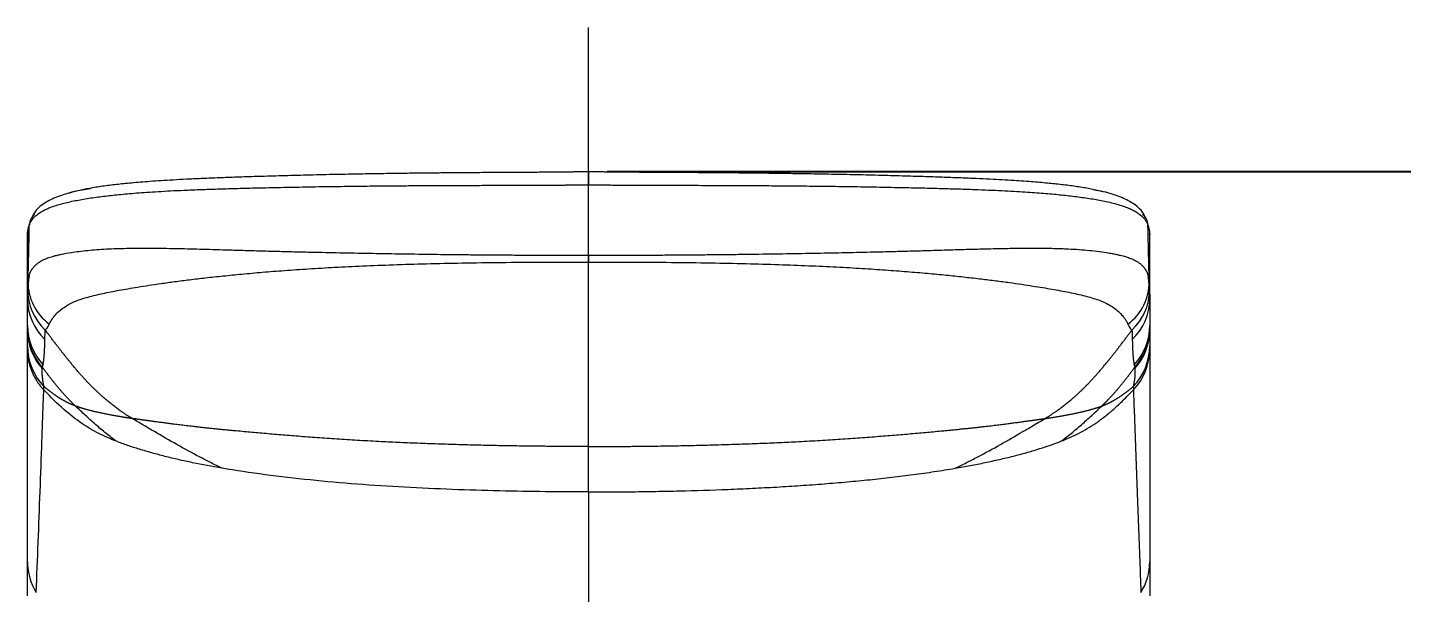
# Model space of a CAD drawing. Header units: millimetres. Extents: x 12315 to 13156, y -3112 to -2518.
# Drawn here: x 12602.3 to 12648.83, y -2741.6 to -2722.47 of the extents above; entities that cross this region are included whole.
import ezdxf

# ---------------------------------------------------------------- set-up
doc = ezdxf.new("R2010")
doc.units = ezdxf.units.MM
doc.linetypes.add('CENTERX2', pattern=[101.6, 63.5, -12.7, 12.7, -12.7])
doc.layers.add('CENTER', color=1, linetype='CENTERX2', lineweight=15)
doc.layers.add('DIM_', color=5, linetype='Continuous', lineweight=9)
doc.styles.get("Standard").update_dxf_attribs({"font": 'arial.ttf'})
doc.dimstyles.new('사본(2) STANDARD', dxfattribs={"dimscale": 0, "dimtxt": 4, "dimasz": 4, "dimexe": 1.25, "dimexo": 0.625, "dimgap": 1.5, "dimtad": 3, "dimtih": 1, "dimtoh": 1, "dimdec": 1, "dimzin": 9, "dimdsep": 46, "dimtxsty": 'Standard', "dimcen": 2.5, "dimclrd": 5, "dimclre": 5, "dimclrt": 5, "dimadec": 0, "dimazin": 0, "dimtfac": 1, "dimtdec": 1, "dimtmove": 0, "dimatfit": 3, "dimfxl": 1.25, "dimtfill": 1, "dimtolj": 1, "dimtzin": 0, "dimarcsym": 0})

# ---------------------------------------------------------------- blocks, each defined once
blk = doc.blocks.new('*D4')
at = {"layer": 'Defpoints', "color": 0, "transparency": 16777216}
for p in [(12621.302, -2727.35), (12687.963, -2727.35), (12642.552, -2897.735)]:
    blk.add_point(p, dxfattribs=at)
at = {"layer": 'DIM_', "color": 5, "lineweight": -2, "transparency": 16777216}
for p, q in [((12621.927, -2727.35), (12689.213, -2727.35)), ((12687.963, -2731.35), (12687.963, -2809)), ((12687.963, -2893.735), (12687.963, -2816.085)), ((12643.177, -2897.735), (12689.213, -2897.735))]:
    blk.add_line(p, q, dxfattribs=at)
at = {"layer": 'DIM_', "color": 5, "transparency": 16777216}
for points in [[(12687.296, -2731.35), (12688.63, -2731.35), (12687.963, -2727.35)], [(12687.296, -2893.735), (12688.63, -2893.735), (12687.963, -2897.735)]]:
    blk.add_solid(points, dxfattribs=at)
at = {"layer": 'DIM_', "color": 5, "transparency": 16777216, "insert": (12687.963, -2812.542), "char_height": 4, "attachment_point": 5, "bg_fill": 3, "box_fill_scale": 1.1, "bg_fill_color": 256, "bg_fill_true_color": 13158600, "bg_fill_transparency": 0}
blk.add_mtext('\\A1;170.4', dxfattribs=at)

msp = doc.modelspace()

# ---------------------------------------------------------------- linework, layer by layer
at = {"linetype": 'Continuous', "lineweight": 18}
for p, q in [((12621.302, -2727.35), (12621.302, -2727.798)), ((12621.302, -2730.182), (12621.302, -2730.411))]:
    msp.add_line(p, q, dxfattribs=at)
at = {"linetype": 'Continuous', "lineweight": 13}
for p, q in [((12621.302, -2730.182), (12621.302, -2727.798)), ((12621.302, -2738.194), (12621.302, -2736.656)), ((12621.302, -2738.194), (12621.302, -2744.617))]:
    msp.add_line(p, q, dxfattribs=at)
at = {"linetype": 'Continuous', "lineweight": 18}
for centre, major_axis, ratio, start_param, end_param in [((12602.863, -2729.182), (-0.467, 0.178), 0.968586, 5.757488, 6.610476), ((12639.742, -2729.182), (0.467, 0.178), 0.968586, 5.955894, 6.802933), ((12602.802, -2729.524), (-0.5, 0), 0.976198, 6.00189, 6.283185), ((12639.802, -2729.524), (0.5, 0), 0.976198, 0, 0.141401), ((12604.302, -2732.558), (-2, 0), 0.983653, 6.28318, 7.026192), ((12604.302, -2732.711), (-2, 0), 0.987647, 0, 0.724537), ((12638.302, -2732.558), (2, 0), 0.983654, 5.540178, 6.28319), ((12638.302, -2732.711), (2, 0), 0.987647, 5.558648, 6.283185), ((12638.302, -2733.375), (2, 0), 0.987472, 5.521975, 6.283185), ((12604.302, -2740.562), (-2, 0), 0.987287, 0, 0.551875), ((12638.302, -2740.562), (2, 0), 0.987281, 5.731314, 6.283185)]:
    msp.add_ellipse(centre, major_axis=major_axis, ratio=ratio, start_param=start_param, end_param=end_param, dxfattribs=at)
at = {"linetype": 'Continuous', "lineweight": 13}
for centre, major_axis, ratio, start_param, end_param in [((12639.802, -2729.548), (0.5, 0), 0.976373, 0, 0.094273), ((12604.308, -2731.364), (-1.998, 0.081), 0.952106, 0.031717, 0.831087), ((12604.32, -2731.134), (-1.996, 0.128), 0.907133, 0.039746, 0.934186), ((12638.284, -2731.134), (1.996, 0.128), 0.907133, 5.348998, 6.243439), ((12638.296, -2731.364), (1.998, 0.081), 0.952106, 5.452098, 6.251468), ((12604.302, -2731.675), (-2, 0), 0.954104, 0, 0.788531), ((12638.302, -2731.675), (2, 0), 0.954104, 5.494654, 6.283185), ((12604.302, -2732.66), (-2, 0), 0.987558, 0, 0.725893), ((12638.302, -2732.66), (2, 0), 0.987558, 5.557293, 6.283185), ((12604.302, -2733.255), (-2, 0), 0.990642, 0, 0.764877), ((12638.302, -2733.255), (2, 0), 0.990642, 5.518308, 6.283185)]:
    msp.add_ellipse(centre, major_axis=major_axis, ratio=ratio, start_param=start_param, end_param=end_param, dxfattribs=at)
for points, degree, knots in [([(12602.365, -2729.158), (12602.376, -2729.126), (12602.405, -2729.062), (12602.466, -2728.967), (12602.546, -2728.876), (12602.646, -2728.791), (12602.763, -2728.713), (12602.902, -2728.637), (12603.069, -2728.564), (12603.263, -2728.495), (12603.475, -2728.434), (12603.693, -2728.381), (12603.913, -2728.334), (12604.142, -2728.292), (12604.381, -2728.253), (12604.628, -2728.217), (12604.879, -2728.184), (12605.136, -2728.155), (12605.403, -2728.127), (12605.69, -2728.1), (12606.005, -2728.074), (12606.354, -2728.048), (12606.739, -2728.024), (12607.161, -2728.001), (12607.621, -2727.979), (12608.124, -2727.959), (12608.674, -2727.94), (12609.278, -2727.922), (12609.948, -2727.905), (12610.695, -2727.888), (12611.517, -2727.872), (12612.374, -2727.857), (12613.206, -2727.846), (12613.97, -2727.837), (12614.653, -2727.831), (12615.267, -2727.826), (12615.823, -2727.823), (12616.329, -2727.82), (12616.789, -2727.818), (12617.21, -2727.817), (12617.595, -2727.816), (12617.947, -2727.815), (12618.267, -2727.814), (12618.562, -2727.813), (12618.84, -2727.813), (12619.108, -2727.812), (12619.37, -2727.811), (12619.623, -2727.811), (12619.861, -2727.81), (12620.077, -2727.808), (12620.27, -2727.807), (12620.441, -2727.805), (12620.594, -2727.804), (12620.733, -2727.802), (12620.859, -2727.801), (12620.972, -2727.8), (12621.079, -2727.799), (12621.188, -2727.799), (12621.263, -2727.798), (12621.302, -2727.798)], 3, [0, 0, 0, 0, 0.017484, 0.034968, 0.052323, 0.068413, 0.083343, 0.098262, 0.113673, 0.129022, 0.143468, 0.156654, 0.169089, 0.181519, 0.194206, 0.206939, 0.219581, 0.232212, 0.245162, 0.258943, 0.27406, 0.290801, 0.309199, 0.329242, 0.351045, 0.374839, 0.400897, 0.429523, 0.461089, 0.496392, 0.536033, 0.577979, 0.618198, 0.654311, 0.686356, 0.715214, 0.741449, 0.765283, 0.786947, 0.806755, 0.824953, 0.841598, 0.856693, 0.87049, 0.883473, 0.896114, 0.908574, 0.920672, 0.932046, 0.942302, 0.95134, 0.959357, 0.966584, 0.97314, 0.979092, 0.984438, 0.989349, 0.994353, 1, 1, 1, 1]), ([(12621.302, -2727.798), (12621.333, -2727.798), (12621.395, -2727.798), (12621.494, -2727.799), (12621.603, -2727.8), (12621.726, -2727.801), (12621.863, -2727.802), (12622.017, -2727.804), (12622.191, -2727.806), (12622.388, -2727.807), (12622.608, -2727.809), (12622.846, -2727.81), (12623.096, -2727.811), (12623.355, -2727.812), (12623.623, -2727.812), (12623.908, -2727.813), (12624.218, -2727.814), (12624.559, -2727.815), (12624.936, -2727.815), (12625.349, -2727.817), (12625.802, -2727.818), (12626.298, -2727.82), (12626.842, -2727.823), (12627.437, -2727.827), (12628.086, -2727.832), (12628.798, -2727.839), (12629.577, -2727.848), (12630.407, -2727.86), (12631.243, -2727.875), (12632.032, -2727.891), (12632.747, -2727.907), (12633.385, -2727.924), (12633.957, -2727.941), (12634.477, -2727.959), (12634.953, -2727.978), (12635.389, -2727.998), (12635.787, -2728.019), (12636.149, -2728.042), (12636.477, -2728.065), (12636.776, -2728.088), (12637.053, -2728.112), (12637.316, -2728.138), (12637.572, -2728.166), (12637.825, -2728.197), (12638.074, -2728.231), (12638.316, -2728.267), (12638.549, -2728.307), (12638.78, -2728.352), (12639.013, -2728.404), (12639.242, -2728.465), (12639.452, -2728.533), (12639.63, -2728.603), (12639.781, -2728.677), (12639.912, -2728.757), (12640.025, -2728.844), (12640.118, -2728.939), (12640.191, -2729.044), (12640.226, -2729.119), (12640.24, -2729.158)], 3, [0, 0, 0, 0, 0.004361, 0.008928, 0.014106, 0.019907, 0.026401, 0.033662, 0.041829, 0.051125, 0.061624, 0.073012, 0.084903, 0.097112, 0.109701, 0.12301, 0.137546, 0.153685, 0.171496, 0.190993, 0.212337, 0.235756, 0.261435, 0.289517, 0.320162, 0.353591, 0.390498, 0.430813, 0.471467, 0.509316, 0.543214, 0.573288, 0.600297, 0.624909, 0.647464, 0.668139, 0.687054, 0.704294, 0.719953, 0.734236, 0.747505, 0.760211, 0.772769, 0.7854, 0.79809, 0.810638, 0.822953, 0.835534, 0.849231, 0.864207, 0.879638, 0.894743, 0.909484, 0.9249, 0.941793, 0.959576, 0.97853, 1, 1, 1, 1]), ([(12602.358, -2730.866), (12602.359, -2730.864), (12602.361, -2730.857), (12602.364, -2730.846), (12602.369, -2730.833), (12602.374, -2730.82), (12602.379, -2730.807), (12602.384, -2730.794), (12602.389, -2730.781), (12602.394, -2730.768), (12602.4, -2730.756), (12602.406, -2730.743), (12602.412, -2730.731), (12602.418, -2730.719), (12602.425, -2730.707), (12602.432, -2730.695), (12602.438, -2730.684), (12602.445, -2730.672), (12602.453, -2730.661), (12602.46, -2730.649), (12602.468, -2730.638), (12602.476, -2730.627), (12602.504, -2730.589), (12602.558, -2730.527), (12602.651, -2730.447), (12602.762, -2730.374), (12602.888, -2730.312), (12603.034, -2730.256), (12603.175, -2730.214), (12603.319, -2730.178), (12603.506, -2730.136), (12603.753, -2730.091), (12604.054, -2730.048), (12604.343, -2730.015), (12604.653, -2729.989), (12604.976, -2729.969), (12605.286, -2729.956), (12605.598, -2729.948), (12605.935, -2729.942), (12606.348, -2729.941), (12606.781, -2729.944), (12607.212, -2729.95), (12607.618, -2729.958), (12608.038, -2729.968), (12608.474, -2729.98), (12608.851, -2729.992), (12609.167, -2730.002), (12609.417, -2730.009), (12609.671, -2730.017), (12609.928, -2730.025), (12610.188, -2730.032), (12610.451, -2730.039), (12610.717, -2730.046), (12610.986, -2730.053), (12611.258, -2730.06), (12611.533, -2730.067), (12612.034, -2730.078), (12612.769, -2730.094), (12613.749, -2730.113), (12614.764, -2730.131), (12615.615, -2730.143), (12616.295, -2730.152), (12616.794, -2730.158), (12617.306, -2730.163), (12617.831, -2730.168), (12618.371, -2730.172), (12618.925, -2730.175), (12619.495, -2730.178), (12620.081, -2730.18), (12620.686, -2730.182), (12621.095, -2730.182), (12621.302, -2730.182)], 3, [0, 0, 0, 0, 0.000739, 0.002359, 0.003973, 0.005581, 0.007183, 0.008779, 0.010369, 0.011954, 0.013534, 0.015108, 0.016676, 0.01824, 0.019799, 0.021353, 0.022902, 0.024447, 0.025988, 0.027524, 0.029057, 0.030586, 0.032111, 0.044998, 0.057887, 0.070885, 0.084088, 0.09605, 0.110516, 0.11799, 0.128222, 0.150018, 0.165567, 0.18236, 0.199288, 0.216398, 0.233713, 0.247276, 0.264071, 0.284409, 0.30867, 0.327663, 0.347297, 0.367578, 0.388507, 0.410083, 0.421898, 0.433871, 0.446, 0.45828, 0.470711, 0.483287, 0.496004, 0.508857, 0.521841, 0.534953, 0.54819, 0.593422, 0.640049, 0.688296, 0.738394, 0.761539, 0.78528, 0.809634, 0.834624, 0.860281, 0.886639, 0.913741, 0.941634, 0.970368, 1, 1, 1, 1]), ([(12621.302, -2730.182), (12621.413, -2730.182), (12621.632, -2730.182), (12621.959, -2730.182), (12622.28, -2730.181), (12622.596, -2730.18), (12622.907, -2730.179), (12623.213, -2730.178), (12623.515, -2730.176), (12623.812, -2730.174), (12624.105, -2730.173), (12624.393, -2730.171), (12624.678, -2730.168), (12624.958, -2730.166), (12625.234, -2730.163), (12625.507, -2730.161), (12625.776, -2730.158), (12626.041, -2730.155), (12626.303, -2730.152), (12626.561, -2730.149), (12626.816, -2730.145), (12627.34, -2730.138), (12628.12, -2730.126), (12629.142, -2730.108), (12630.122, -2730.088), (12630.945, -2730.07), (12631.628, -2730.053), (12632.188, -2730.038), (12632.76, -2730.022), (12633.341, -2730.004), (12633.836, -2729.989), (12634.24, -2729.977), (12634.55, -2729.969), (12634.851, -2729.962), (12635.145, -2729.955), (12635.432, -2729.95), (12635.71, -2729.945), (12635.993, -2729.942), (12636.275, -2729.941), (12636.552, -2729.942), (12636.808, -2729.944), (12637.045, -2729.948), (12637.262, -2729.954), (12637.521, -2729.964), (12637.825, -2729.98), (12638.176, -2730.007), (12638.519, -2730.043), (12638.802, -2730.083), (12639.019, -2730.121), (12639.171, -2730.152), (12639.295, -2730.18), (12639.394, -2730.205), (12639.472, -2730.227), (12639.576, -2730.259), (12639.701, -2730.305), (12639.838, -2730.372), (12639.95, -2730.444), (12640.02, -2730.503), (12640.061, -2730.545), (12640.08, -2730.566), (12640.099, -2730.588), (12640.117, -2730.61), (12640.134, -2730.633), (12640.15, -2730.657), (12640.165, -2730.681), (12640.179, -2730.706), (12640.193, -2730.731), (12640.205, -2730.757), (12640.217, -2730.783), (12640.227, -2730.81), (12640.237, -2730.838), (12640.246, -2730.866), (12640.254, -2730.894), (12640.262, -2730.924), (12640.268, -2730.954), (12640.273, -2730.984), (12640.278, -2731.015), (12640.281, -2731.047), (12640.283, -2731.068), (12640.283, -2731.079)], 3, [0, 0, 0, 0, 0.015416, 0.030577, 0.04549, 0.060164, 0.074608, 0.088828, 0.102833, 0.116628, 0.130221, 0.143617, 0.156822, 0.169842, 0.182681, 0.195343, 0.207833, 0.220153, 0.232306, 0.244295, 0.256122, 0.26779, 0.317383, 0.364791, 0.410306, 0.454169, 0.479605, 0.505764, 0.532506, 0.559679, 0.587135, 0.601977, 0.616493, 0.63068, 0.644539, 0.658073, 0.671285, 0.684178, 0.69851, 0.711876, 0.724332, 0.73593, 0.746718, 0.756741, 0.774848, 0.793338, 0.812199, 0.831434, 0.842803, 0.852707, 0.861222, 0.86842, 0.874354, 0.879064, 0.893209, 0.90662, 0.919412, 0.93167, 0.934759, 0.937855, 0.940959, 0.944075, 0.947202, 0.950344, 0.953501, 0.956675, 0.959867, 0.96308, 0.966313, 0.969568, 0.972845, 0.976147, 0.979474, 0.982826, 0.986204, 0.98961, 0.993044, 0.996507, 1, 1, 1, 1]), ([(12603.041, -2732.514), (12603.066, -2732.459), (12603.127, -2732.35), (12603.253, -2732.188), (12603.406, -2732.043), (12603.575, -2731.918), (12603.75, -2731.817), (12603.933, -2731.734), (12604.135, -2731.661), (12604.355, -2731.595), (12604.597, -2731.533), (12604.854, -2731.475), (12605.124, -2731.419), (12605.407, -2731.366), (12605.711, -2731.312), (12606.047, -2731.257), (12606.422, -2731.198), (12606.839, -2731.136), (12607.298, -2731.072), (12607.799, -2731.007), (12608.345, -2730.943), (12608.939, -2730.879), (12609.581, -2730.816), (12610.273, -2730.754), (12611.023, -2730.695), (12611.838, -2730.639), (12612.721, -2730.587), (12613.677, -2730.541), (12614.713, -2730.501), (12615.836, -2730.467), (12617.05, -2730.44), (12618.363, -2730.422), (12619.791, -2730.412), (12620.783, -2730.411), (12621.302, -2730.411)], 3, [0, 0, 0, 0, 0.02496, 0.048576, 0.070596, 0.090421, 0.10843, 0.124642, 0.139844, 0.155123, 0.170554, 0.185819, 0.200857, 0.215944, 0.231678, 0.248763, 0.267635, 0.288326, 0.310789, 0.335146, 0.361664, 0.390579, 0.421954, 0.455856, 0.492584, 0.532594, 0.576054, 0.622915, 0.673592, 0.728794, 0.788565, 0.852928, 0.922925, 1, 1, 1, 1]), ([(12621.302, -2736.656), (12621.302, -2736.565), (12621.302, -2736.335), (12621.302, -2735.838), (12621.302, -2734.853), (12621.302, -2733.39), (12621.302, -2732.006), (12621.302, -2730.956), (12621.302, -2730.411)], 5, [0, 0, 0, 0, 0, 0, 0.252737, 0.505474, 0.75821, 1, 1, 1, 1, 1, 1]), ([(12621.302, -2730.411), (12621.82, -2730.411), (12622.814, -2730.412), (12624.244, -2730.422), (12625.553, -2730.44), (12626.75, -2730.467), (12627.848, -2730.5), (12628.857, -2730.538), (12629.789, -2730.582), (12630.647, -2730.631), (12631.437, -2730.684), (12632.166, -2730.741), (12632.842, -2730.799), (12633.469, -2730.859), (12634.05, -2730.92), (12634.587, -2730.981), (12635.083, -2731.042), (12635.539, -2731.104), (12635.956, -2731.164), (12636.333, -2731.221), (12636.674, -2731.276), (12636.988, -2731.329), (12637.285, -2731.382), (12637.572, -2731.437), (12637.848, -2731.496), (12638.108, -2731.557), (12638.348, -2731.623), (12638.576, -2731.697), (12638.791, -2731.785), (12638.987, -2731.89), (12639.161, -2732.013), (12639.298, -2732.135), (12639.399, -2732.247), (12639.472, -2732.347), (12639.525, -2732.435), (12639.552, -2732.489), (12639.564, -2732.514)], 3, [0, 0, 0, 0, 0.076827, 0.14729, 0.211695, 0.270473, 0.324167, 0.373615, 0.419354, 0.461479, 0.500188, 0.53593, 0.56908, 0.599772, 0.628061, 0.654123, 0.678212, 0.700517, 0.721066, 0.73982, 0.75694, 0.77293, 0.788463, 0.804063, 0.8199, 0.835784, 0.851363, 0.867344, 0.885179, 0.905391, 0.926058, 0.944707, 0.961189, 0.975776, 0.98865, 1, 1, 1, 1]), ([(12602.904, -2732.715), (12602.906, -2732.713), (12602.91, -2732.71), (12602.915, -2732.705), (12602.921, -2732.7), (12602.926, -2732.695), (12602.932, -2732.689), (12602.937, -2732.683), (12602.943, -2732.677), (12602.948, -2732.67), (12602.954, -2732.663), (12602.959, -2732.657), (12602.964, -2732.649), (12602.97, -2732.642), (12602.975, -2732.634), (12602.98, -2732.627), (12602.985, -2732.618), (12602.991, -2732.61), (12602.996, -2732.602), (12603.001, -2732.593), (12603.006, -2732.584), (12603.011, -2732.575), (12603.016, -2732.565), (12603.021, -2732.555), (12603.026, -2732.546), (12603.031, -2732.535), (12603.036, -2732.525), (12603.039, -2732.518), (12603.041, -2732.514)], 3, [0, 0, 0, 0, 0.037896, 0.075835, 0.113819, 0.151845, 0.189915, 0.228028, 0.266184, 0.304382, 0.342623, 0.380907, 0.419233, 0.457603, 0.496017, 0.534478, 0.572985, 0.61154, 0.650144, 0.688799, 0.727506, 0.766266, 0.80508, 0.843949, 0.882874, 0.921857, 0.960898, 1, 1, 1, 1]), ([(12605.852, -2735.71), (12605.678, -2735.607), (12605.329, -2735.378), (12604.802, -2734.971), (12604.213, -2734.401), (12603.621, -2733.659), (12603.204, -2733.112), (12602.964, -2732.795), (12602.904, -2732.715)], 5, [0, 0, 0, 0, 0, 0, 0.299808, 0.599616, 0.899424, 1, 1, 1, 1, 1, 1]), ([(12636.752, -2735.71), (12636.927, -2735.607), (12637.276, -2735.378), (12637.803, -2734.971), (12638.392, -2734.401), (12638.983, -2733.659), (12639.4, -2733.112), (12639.64, -2732.795), (12639.701, -2732.715)], 5, [0, 0, 0, 0, 0, 0, 0.299808, 0.599616, 0.899424, 1, 1, 1, 1, 1, 1]), ([(12602.829, -2733.889), (12602.83, -2733.886), (12602.832, -2733.879), (12602.834, -2733.869), (12602.836, -2733.858), (12602.838, -2733.846), (12602.84, -2733.834), (12602.842, -2733.822), (12602.844, -2733.809), (12602.846, -2733.796), (12602.848, -2733.782), (12602.85, -2733.768), (12602.852, -2733.753), (12602.854, -2733.737), (12602.856, -2733.721), (12602.857, -2733.704), (12602.859, -2733.687), (12602.861, -2733.669), (12602.863, -2733.651), (12602.865, -2733.632), (12602.866, -2733.612), (12602.868, -2733.592), (12602.87, -2733.571), (12602.871, -2733.549), (12602.874, -2733.521), (12602.876, -2733.485), (12602.879, -2733.441), (12602.881, -2733.395), (12602.883, -2733.347), (12602.885, -2733.298), (12602.887, -2733.247), (12602.889, -2733.195), (12602.89, -2733.141), (12602.892, -2733.085), (12602.892, -2733.047), (12602.893, -2733.028)], 3, [0, 0, 0, 0, 0.018046, 0.036442, 0.055187, 0.074281, 0.093725, 0.113518, 0.13366, 0.154152, 0.174993, 0.196184, 0.217723, 0.239612, 0.26185, 0.284437, 0.307371, 0.330653, 0.354282, 0.378255, 0.402574, 0.427236, 0.45224, 0.477585, 0.50327, 0.550779, 0.598793, 0.647301, 0.696293, 0.745757, 0.795683, 0.846068, 0.896915, 0.948225, 1, 1, 1, 1]), ([(12639.712, -2733.028), (12639.712, -2733.038), (12639.713, -2733.057), (12639.713, -2733.085), (12639.714, -2733.113), (12639.714, -2733.141), (12639.715, -2733.168), (12639.716, -2733.195), (12639.717, -2733.221), (12639.717, -2733.247), (12639.718, -2733.273), (12639.719, -2733.298), (12639.72, -2733.323), (12639.721, -2733.347), (12639.722, -2733.371), (12639.724, -2733.395), (12639.725, -2733.418), (12639.726, -2733.441), (12639.727, -2733.463), (12639.729, -2733.485), (12639.73, -2733.506), (12639.732, -2733.533), (12639.734, -2733.566), (12639.737, -2733.603), (12639.741, -2733.638), (12639.744, -2733.671), (12639.747, -2733.702), (12639.75, -2733.731), (12639.754, -2733.758), (12639.757, -2733.784), (12639.76, -2733.808), (12639.764, -2733.831), (12639.768, -2733.852), (12639.771, -2733.871), (12639.774, -2733.883), (12639.775, -2733.889)], 3, [0, 0, 0, 0, 0.025941, 0.051766, 0.077474, 0.103066, 0.128543, 0.153904, 0.179149, 0.20428, 0.229295, 0.254196, 0.278981, 0.30365, 0.328201, 0.352632, 0.376942, 0.40113, 0.425194, 0.449133, 0.472946, 0.496632, 0.541851, 0.586004, 0.629084, 0.671084, 0.711999, 0.751825, 0.790559, 0.8282, 0.864747, 0.900201, 0.934561, 0.967827, 1, 1, 1, 1]), ([(12603.926, -2735.286), (12603.848, -2735.212), (12603.69, -2735.055), (12603.468, -2734.816), (12603.243, -2734.549), (12603.016, -2734.252), (12602.871, -2734.057), (12602.807, -2733.971)], 5, [0, 0, 0, 0, 0, 0, 0.359566, 0.719131, 1, 1, 1, 1, 1, 1]), ([(12638.678, -2735.286), (12638.757, -2735.212), (12638.914, -2735.055), (12639.137, -2734.816), (12639.362, -2734.549), (12639.588, -2734.252), (12639.734, -2734.057), (12639.798, -2733.971)], 5, [0, 0, 0, 0, 0, 0, 0.359566, 0.719131, 1, 1, 1, 1, 1, 1]), ([(12602.599, -2741.598), (12602.643, -2740.463), (12602.687, -2739.323), (12602.751, -2737.608), (12602.772, -2737.035), (12602.803, -2736.174), (12602.814, -2735.887), (12602.829, -2735.456), (12602.834, -2735.312), (12602.84, -2735.133), (12602.842, -2735.097), (12602.844, -2735.025), (12602.845, -2734.989), (12602.848, -2734.917), (12602.849, -2734.881), (12602.852, -2734.809), (12602.853, -2734.773), (12602.854, -2734.737)], 3, [0, 0, 0, 0, 0.5, 0.5, 0.75, 0.75, 0.875, 0.875, 0.9375, 0.9375, 0.953125, 0.953125, 0.96875, 0.96875, 0.984375, 0.984375, 1, 1, 1, 1]), ([(12602.854, -2734.737), (12602.854, -2734.732), (12602.855, -2734.727), (12602.855, -2734.717), (12602.855, -2734.713), (12602.856, -2734.698), (12602.856, -2734.689), (12602.857, -2734.661), (12602.858, -2734.643), (12602.859, -2734.627)], 3, [0, 0, 0, 0, 0.125, 0.125, 0.25, 0.25, 0.5, 0.5, 1, 1, 1, 1]), ([(12605.314, -2736.48), (12605.212, -2736.44), (12605.111, -2736.399), (12604.913, -2736.311), (12604.815, -2736.266), (12604.524, -2736.118), (12604.334, -2736.007), (12603.943, -2735.741), (12603.743, -2735.585), (12603.319, -2735.212), (12603.096, -2734.994), (12602.854, -2734.737)], 3, [0, 0, 0, 0, 0.125, 0.125, 0.25, 0.25, 0.5, 0.5, 0.75, 0.75, 1, 1, 1, 1]), ([(12603.926, -2735.286), (12603.851, -2735.258), (12603.704, -2735.197), (12603.499, -2735.096), (12603.306, -2734.971), (12603.091, -2734.814), (12602.936, -2734.691), (12602.859, -2734.627)], 5, [0, 0, 0, 0, 0, 0, 0.346501, 0.693001, 1, 1, 1, 1, 1, 1]), ([(12637.29, -2736.48), (12637.393, -2736.44), (12637.494, -2736.398), (12637.695, -2736.31), (12637.795, -2736.263), (12637.993, -2736.163), (12638.091, -2736.109), (12638.287, -2735.993), (12638.384, -2735.931), (12638.58, -2735.796), (12638.679, -2735.723), (12638.879, -2735.565), (12638.981, -2735.48), (12639.189, -2735.296), (12639.296, -2735.196), (12639.517, -2734.98), (12639.631, -2734.864), (12639.75, -2734.737)], 3, [0, 0, 0, 0, 0.125, 0.125, 0.25, 0.25, 0.375, 0.375, 0.5, 0.5, 0.625, 0.625, 0.75, 0.75, 0.875, 0.875, 1, 1, 1, 1]), ([(12638.678, -2735.286), (12638.753, -2735.258), (12638.9, -2735.197), (12639.105, -2735.096), (12639.299, -2734.971), (12639.513, -2734.814), (12639.669, -2734.691), (12639.745, -2734.627)], 5, [0, 0, 0, 0, 0, 0, 0.346501, 0.693001, 1, 1, 1, 1, 1, 1]), ([(12639.75, -2734.737), (12639.755, -2734.883), (12639.766, -2735.174), (12639.781, -2735.607), (12639.796, -2736.037), (12639.812, -2736.462), (12639.827, -2736.882), (12639.842, -2737.299), (12639.857, -2737.711), (12639.873, -2738.119), (12639.888, -2738.522), (12639.903, -2738.922), (12639.918, -2739.317), (12639.933, -2739.707), (12639.947, -2740.094), (12639.962, -2740.476), (12639.977, -2740.854), (12639.991, -2741.227), (12640.001, -2741.475), (12640.005, -2741.598)], 3, [0, 0, 0, 0, 0.063437, 0.126292, 0.188568, 0.25027, 0.311396, 0.371946, 0.43192, 0.491319, 0.550142, 0.608389, 0.666061, 0.723156, 0.779676, 0.835621, 0.89099, 0.945783, 1, 1, 1, 1]), ([(12605.315, -2736.48), (12605.199, -2736.395), (12605.082, -2736.306), (12604.848, -2736.118), (12604.731, -2736.02), (12604.498, -2735.816), (12604.381, -2735.711), (12604.151, -2735.499), (12604.037, -2735.392), (12603.926, -2735.286)], 3, [0, 0, 0, 0, 0.25, 0.25, 0.5, 0.5, 0.75, 0.75, 1, 1, 1, 1]), ([(12605.852, -2735.71), (12605.62, -2735.678), (12605.281, -2735.623), (12604.845, -2735.542), (12604.476, -2735.457), (12604.157, -2735.368), (12604.002, -2735.315), (12603.926, -2735.286)], 5, [0, 0, 0, 0, 0, 0, 0.5, 0.75, 1, 1, 1, 1, 1, 1]), ([(12608.89, -2737.392), (12608.762, -2737.33), (12608.635, -2737.267), (12608.38, -2737.138), (12608.252, -2737.073), (12607.87, -2736.871), (12607.615, -2736.732), (12607.106, -2736.446), (12606.853, -2736.3), (12606.475, -2736.079), (12606.35, -2736.005), (12606.1, -2735.857), (12605.976, -2735.784), (12605.852, -2735.71)], 3, [0, 0, 0, 0, 0.125, 0.125, 0.25, 0.25, 0.5, 0.5, 0.75, 0.75, 0.875, 0.875, 1, 1, 1, 1]), ([(12621.302, -2736.656), (12620.074, -2736.656), (12618.344, -2736.64), (12616.211, -2736.589), (12613.794, -2736.488), (12611.453, -2736.316), (12609.941, -2736.186), (12608.624, -2736.059), (12607.52, -2735.94), (12606.848, -2735.847), (12606.355, -2735.78), (12606.011, -2735.733), (12605.852, -2735.71)], 5, [0, 0, 0, 0, 0, 0, 0.25, 0.375, 0.5, 0.625, 0.6875, 0.75, 0.875, 1, 1, 1, 1, 1, 1]), ([(12621.302, -2736.656), (12622.531, -2736.656), (12624.261, -2736.64), (12626.394, -2736.589), (12628.811, -2736.488), (12631.152, -2736.316), (12632.663, -2736.186), (12633.981, -2736.059), (12635.085, -2735.94), (12635.757, -2735.847), (12636.25, -2735.78), (12636.593, -2735.733), (12636.752, -2735.71)], 5, [0, 0, 0, 0, 0, 0, 0.25, 0.375, 0.5, 0.625, 0.6875, 0.75, 0.875, 1, 1, 1, 1, 1, 1]), ([(12633.715, -2737.392), (12633.842, -2737.33), (12633.97, -2737.267), (12634.225, -2737.138), (12634.353, -2737.073), (12634.735, -2736.871), (12634.99, -2736.732), (12635.498, -2736.446), (12635.752, -2736.3), (12636.129, -2736.079), (12636.255, -2736.005), (12636.504, -2735.857), (12636.629, -2735.784), (12636.752, -2735.71)], 3, [0, 0, 0, 0, 0.125, 0.125, 0.25, 0.25, 0.5, 0.5, 0.75, 0.75, 0.875, 0.875, 1, 1, 1, 1]), ([(12636.752, -2735.71), (12636.984, -2735.678), (12637.323, -2735.623), (12637.759, -2735.542), (12638.129, -2735.457), (12638.448, -2735.368), (12638.602, -2735.315), (12638.678, -2735.286)], 5, [0, 0, 0, 0, 0, 0, 0.5, 0.75, 1, 1, 1, 1, 1, 1]), ([(12637.29, -2736.48), (12637.406, -2736.395), (12637.523, -2736.306), (12637.756, -2736.118), (12637.874, -2736.02), (12638.107, -2735.816), (12638.223, -2735.711), (12638.454, -2735.499), (12638.567, -2735.392), (12638.678, -2735.286)], 3, [0, 0, 0, 0, 0.25, 0.25, 0.5, 0.5, 0.75, 0.75, 1, 1, 1, 1]), ([(12608.89, -2737.391), (12608.548, -2737.333), (12608.215, -2737.27), (12607.731, -2737.17), (12607.572, -2737.136), (12607.26, -2737.064), (12607.107, -2737.028), (12606.806, -2736.952), (12606.659, -2736.912), (12606.371, -2736.832), (12606.231, -2736.791), (12605.957, -2736.706), (12605.823, -2736.663), (12605.564, -2736.574), (12605.438, -2736.528), (12605.314, -2736.48)], 3, [0, 0, 0, 0, 0.25, 0.25, 0.375, 0.375, 0.5, 0.5, 0.625, 0.625, 0.75, 0.75, 0.875, 0.875, 1, 1, 1, 1]), ([(12633.715, -2737.392), (12633.886, -2737.362), (12634.056, -2737.332), (12634.393, -2737.268), (12634.56, -2737.235), (12634.89, -2737.166), (12635.052, -2737.131), (12635.369, -2737.058), (12635.524, -2737.021), (12635.825, -2736.945), (12635.972, -2736.906), (12636.255, -2736.826), (12636.392, -2736.785), (12636.659, -2736.703), (12636.788, -2736.66), (12637.043, -2736.573), (12637.167, -2736.527), (12637.29, -2736.48)], 3, [0, 0, 0, 0, 0.125, 0.125, 0.25, 0.25, 0.375, 0.375, 0.5, 0.5, 0.625, 0.625, 0.75, 0.75, 0.875, 0.875, 1, 1, 1, 1]), ([(12621.302, -2738.194), (12620.825, -2738.194), (12620.332, -2738.191), (12619.322, -2738.18), (12618.805, -2738.171), (12617.756, -2738.146), (12617.223, -2738.13), (12616.152, -2738.089), (12615.612, -2738.064), (12614.535, -2738.005), (12613.997, -2737.97), (12612.929, -2737.889), (12612.399, -2737.842), (12611.358, -2737.736), (12610.845, -2737.677), (12609.846, -2737.545), (12609.359, -2737.471), (12608.89, -2737.391)], 3, [0, 0, 0, 0, 0.125, 0.125, 0.25, 0.25, 0.375, 0.375, 0.5, 0.5, 0.625, 0.625, 0.75, 0.75, 0.875, 0.875, 1, 1, 1, 1]), ([(12621.302, -2738.194), (12621.541, -2738.194), (12621.785, -2738.193), (12622.282, -2738.191), (12622.536, -2738.189), (12623.051, -2738.183), (12623.313, -2738.179), (12623.843, -2738.17), (12624.111, -2738.164), (12624.922, -2738.145), (12625.472, -2738.127), (12626.299, -2738.095), (12626.574, -2738.083), (12627.124, -2738.056), (12627.398, -2738.042), (12627.943, -2738.011), (12628.213, -2737.994), (12628.75, -2737.958), (12629.016, -2737.938), (12629.542, -2737.897), (12629.802, -2737.875), (12630.316, -2737.829), (12630.57, -2737.805), (12631.072, -2737.753), (12631.32, -2737.726), (12631.811, -2737.668), (12632.053, -2737.638), (12632.533, -2737.574), (12632.771, -2737.541), (12633.245, -2737.47), (12633.48, -2737.432), (12633.715, -2737.392)], 3, [0, 0, 0, 0, 0.0625, 0.0625, 0.125, 0.125, 0.1875, 0.1875, 0.25, 0.25, 0.375, 0.375, 0.4375, 0.4375, 0.5, 0.5, 0.5625, 0.5625, 0.625, 0.625, 0.6875, 0.6875, 0.75, 0.75, 0.8125, 0.8125, 0.875, 0.875, 0.9375, 0.9375, 1, 1, 1, 1])]:
    msp.add_open_spline(points, degree=degree, knots=knots, dxfattribs=at)
at = {"linetype": 'Continuous', "lineweight": 18}
for points, knots in [([(12603.708, -2728.074), (12603.748, -2728.061), (12603.851, -2728.031), (12604.015, -2727.989), (12604.203, -2727.947), (12604.403, -2727.908), (12604.62, -2727.871), (12604.846, -2727.837), (12605.077, -2727.807), (12605.313, -2727.779), (12605.558, -2727.752), (12605.824, -2727.726), (12606.121, -2727.7), (12606.455, -2727.675), (12606.827, -2727.649), (12607.234, -2727.624), (12607.681, -2727.601), (12608.171, -2727.578), (12608.711, -2727.555), (12609.306, -2727.533), (12609.962, -2727.511), (12610.695, -2727.489), (12611.532, -2727.466), (12612.429, -2727.445), (12613.281, -2727.428), (12614.038, -2727.415), (12614.708, -2727.405), (12615.313, -2727.397), (12615.865, -2727.391), (12616.365, -2727.386), (12616.82, -2727.382), (12617.236, -2727.379), (12617.619, -2727.376), (12617.97, -2727.374), (12618.287, -2727.372), (12618.576, -2727.37), (12618.847, -2727.369), (12619.113, -2727.367), (12619.376, -2727.366), (12619.632, -2727.364), (12619.873, -2727.363), (12620.088, -2727.361), (12620.277, -2727.359), (12620.445, -2727.357), (12620.597, -2727.355), (12620.735, -2727.354), (12620.861, -2727.352), (12620.973, -2727.351), (12621.076, -2727.351), (12621.179, -2727.35), (12621.261, -2727.35), (12621.302, -2727.35)], [0, 0, 0, 0, 0.013351, 0.033906, 0.054461, 0.075016, 0.095571, 0.116127, 0.136682, 0.157237, 0.177792, 0.198347, 0.218903, 0.239458, 0.260013, 0.280568, 0.301123, 0.321679, 0.342234, 0.362789, 0.383344, 0.403899, 0.424455, 0.44501, 0.465565, 0.48612, 0.506675, 0.52723, 0.547786, 0.568341, 0.588896, 0.609451, 0.630006, 0.650562, 0.671117, 0.691672, 0.712227, 0.732782, 0.753338, 0.773893, 0.794448, 0.815003, 0.835558, 0.856114, 0.876669, 0.897224, 0.917779, 0.938334, 0.95889, 0.979445, 1, 1, 1, 1]), ([(12621.302, -2727.35), (12621.332, -2727.35), (12621.395, -2727.35), (12621.49, -2727.351), (12621.6, -2727.351), (12621.723, -2727.352), (12621.86, -2727.354), (12622.012, -2727.355), (12622.183, -2727.357), (12622.378, -2727.36), (12622.6, -2727.362), (12622.841, -2727.364), (12623.092, -2727.365), (12623.349, -2727.367), (12623.612, -2727.368), (12623.891, -2727.37), (12624.195, -2727.371), (12624.535, -2727.373), (12624.91, -2727.375), (12625.32, -2727.378), (12625.769, -2727.382), (12626.261, -2727.386), (12626.801, -2727.392), (12627.391, -2727.398), (12628.035, -2727.407), (12628.735, -2727.418), (12629.507, -2727.432), (12630.367, -2727.449), (12631.231, -2727.47), (12632.026, -2727.492), (12632.734, -2727.514), (12633.358, -2727.535), (12633.918, -2727.556), (12634.427, -2727.577), (12634.893, -2727.599), (12635.317, -2727.621), (12635.702, -2727.644), (12636.051, -2727.668), (12636.363, -2727.691), (12636.645, -2727.714), (12636.903, -2727.738), (12637.147, -2727.763), (12637.385, -2727.789), (12637.619, -2727.818), (12637.85, -2727.851), (12638.069, -2727.885), (12638.274, -2727.922), (12638.471, -2727.962), (12638.611, -2727.994), (12638.684, -2728.013), (12638.689, -2728.015)], [0, 0, 0, 0, 0.021245, 0.042491, 0.063736, 0.084982, 0.106227, 0.127473, 0.148718, 0.169964, 0.191209, 0.212455, 0.2337, 0.254946, 0.276191, 0.297436, 0.318682, 0.339927, 0.361173, 0.382418, 0.403664, 0.424909, 0.446155, 0.4674, 0.488646, 0.509891, 0.531137, 0.552382, 0.573627, 0.594873, 0.616118, 0.637364, 0.658609, 0.679855, 0.7011, 0.722346, 0.743591, 0.764837, 0.786082, 0.807328, 0.828573, 0.849818, 0.871064, 0.892309, 0.913555, 0.9348, 0.956046, 0.977291, 0.998537, 1, 1, 1, 1]), ([(12604.436, -2727.935), (12604.237, -2727.961), (12603.816, -2728.034), (12603.284, -2728.202), (12602.719, -2728.489), (12602.499, -2728.74), (12602.453, -2728.922)], [0, 0, 0, 0, 0.15278, 0.352983, 0.567054, 1, 1, 1, 1]), ([(12640.151, -2728.921), (12640.105, -2728.739), (12639.889, -2728.49), (12639.326, -2728.206), (12638.868, -2728.053), (12638.522, -2727.993), (12638.407, -2727.976)], [0, 0, 0, 0, 0.461111, 0.689145, 0.902461, 1, 1, 1, 1]), ([(12602.302, -2729.524), (12602.302, -2729.519), (12602.302, -2729.508), (12602.303, -2729.492), (12602.303, -2729.476), (12602.304, -2729.46), (12602.305, -2729.444), (12602.307, -2729.428), (12602.308, -2729.412), (12602.31, -2729.396), (12602.312, -2729.381), (12602.314, -2729.365), (12602.316, -2729.35), (12602.319, -2729.334), (12602.321, -2729.319), (12602.324, -2729.304), (12602.328, -2729.289), (12602.331, -2729.274), (12602.334, -2729.259), (12602.338, -2729.244), (12602.342, -2729.23), (12602.346, -2729.215), (12602.351, -2729.201), (12602.355, -2729.187), (12602.36, -2729.172), (12602.363, -2729.163), (12602.365, -2729.158)], [0, 0, 0, 0, 0.047733, 0.09493, 0.141593, 0.187723, 0.23332, 0.278388, 0.322928, 0.366942, 0.410433, 0.453402, 0.495852, 0.537784, 0.579197, 0.620091, 0.660465, 0.700318, 0.739646, 0.778446, 0.816716, 0.854452, 0.89165, 0.928309, 0.964427, 1, 1, 1, 1]), ([(12640.24, -2729.158), (12640.242, -2729.165), (12640.247, -2729.18), (12640.256, -2729.208), (12640.265, -2729.24), (12640.274, -2729.276), (12640.283, -2729.315), (12640.29, -2729.356), (12640.295, -2729.398), (12640.299, -2729.439), (12640.301, -2729.467), (12640.301, -2729.48)], [0, 0, 0, 0, 0.111939, 0.223878, 0.335817, 0.447756, 0.559696, 0.671635, 0.783574, 0.895513, 1, 1, 1, 1]), ([(12602.321, -2731.079), (12602.322, -2731.074), (12602.322, -2731.063), (12602.324, -2731.048), (12602.325, -2731.033), (12602.327, -2731.017), (12602.329, -2731.002), (12602.331, -2730.988), (12602.333, -2730.973), (12602.336, -2730.958), (12602.339, -2730.944), (12602.342, -2730.929), (12602.345, -2730.915), (12602.349, -2730.901), (12602.352, -2730.887), (12602.356, -2730.876), (12602.358, -2730.869), (12602.358, -2730.866)], [0, 0, 0, 0, 0.070779, 0.14124, 0.211388, 0.281227, 0.350761, 0.419995, 0.488934, 0.557581, 0.62594, 0.694017, 0.761814, 0.829337, 0.896589, 0.963574, 1, 1, 1, 1]), ([(12640.302, -2733.255), (12640.302, -2733.285), (12640.302, -2733.321), (12640.302, -2733.364), (12640.302, -2733.375)], [0, 0, 0, 0, 0.728839, 1, 1, 1, 1])]:
    msp.add_open_spline(points, degree=3, knots=knots, dxfattribs=at)
at = {"linetype": 'Continuous', "lineweight": 13}
for points in [[(12602.321, -2731.079), (12602.336, -2730.439), (12602.35, -2729.799), (12602.365, -2729.158)], [(12640.283, -2731.079), (12640.269, -2730.439), (12640.254, -2729.799), (12640.24, -2729.158)]]:
    msp.add_open_spline(points, degree=3, dxfattribs=at)
at = {"linetype": 'Continuous', "lineweight": 18}
for points, degree in [([(12602.302, -2731.675), (12602.302, -2730.958), (12602.302, -2730.241), (12602.302, -2729.524)], 3), ([(12602.303, -2729.465), (12602.303, -2731.608)], 1), ([(12640.302, -2731.609), (12640.301, -2729.48)], 1), ([(12602.363, -2730.88), (12602.323, -2731.043), (12602.327, -2731.204)], 2), ([(12640.278, -2731.2), (12640.283, -2731.056), (12640.248, -2730.911)], 2), ([(12602.302, -2731.675), (12602.302, -2731.638), (12602.303, -2731.564), (12602.305, -2731.454), (12602.307, -2731.38), (12602.309, -2731.343)], 3), ([(12602.309, -2731.343), (12602.31, -2731.316), (12602.312, -2731.259), (12602.316, -2731.169), (12602.32, -2731.109), (12602.321, -2731.079)], 3), ([(12640.283, -2731.079), (12640.286, -2731.118), (12640.289, -2731.189), (12640.293, -2731.276), (12640.295, -2731.322), (12640.296, -2731.343)], 3), ([(12640.296, -2731.343), (12640.298, -2731.385), (12640.3, -2731.464), (12640.302, -2731.574), (12640.302, -2731.642), (12640.302, -2731.675)], 3), ([(12602.302, -2732.558), (12602.302, -2732.505), (12602.302, -2732.387), (12602.302, -2732.177), (12602.302, -2731.937), (12602.302, -2731.764), (12602.302, -2731.675)], 3), ([(12640.302, -2731.675), (12640.302, -2731.764), (12640.302, -2731.938), (12640.302, -2732.177), (12640.302, -2732.386), (12640.302, -2732.505), (12640.302, -2732.558)], 3), ([(12602.302, -2732.66), (12602.302, -2732.649), (12602.302, -2732.627), (12602.302, -2732.593), (12602.302, -2732.57), (12602.302, -2732.558)], 3), ([(12602.302, -2732.711), (12602.302, -2732.695), (12602.302, -2732.676), (12602.302, -2732.66)], 3), ([(12602.302, -2733.255), (12602.302, -2733.242), (12602.302, -2733.215), (12602.302, -2733.175), (12602.302, -2733.128), (12602.302, -2733.075), (12602.302, -2733.016), (12602.302, -2732.952), (12602.302, -2732.88), (12602.302, -2732.801), (12602.302, -2732.742), (12602.302, -2732.711)], 3), ([(12602.893, -2733.028), (12602.893, -2732.992), (12602.895, -2732.919), (12602.898, -2732.815), (12602.902, -2732.748), (12602.904, -2732.715)], 3), ([(12639.564, -2732.514), (12639.579, -2732.548), (12639.61, -2732.607), (12639.656, -2732.673), (12639.686, -2732.703), (12639.701, -2732.715)], 3), ([(12639.701, -2732.715), (12639.703, -2732.752), (12639.707, -2732.824), (12639.71, -2732.929), (12639.712, -2732.996), (12639.712, -2733.028)], 3), ([(12640.302, -2732.558), (12640.302, -2732.571), (12640.302, -2732.594), (12640.302, -2732.628), (12640.302, -2732.649), (12640.302, -2732.66)], 3), ([(12640.302, -2732.66), (12640.302, -2732.676), (12640.302, -2732.695), (12640.302, -2732.711)], 3), ([(12640.302, -2732.711), (12640.302, -2732.734), (12640.302, -2732.777), (12640.302, -2732.836), (12640.302, -2732.888), (12640.302, -2732.935), (12640.302, -2732.977), (12640.302, -2733.015), (12640.302, -2733.049), (12640.302, -2733.08), (12640.302, -2733.109), (12640.302, -2733.136), (12640.302, -2733.163), (12640.302, -2733.191), (12640.302, -2733.221), (12640.302, -2733.243), (12640.302, -2733.255)], 3), ([(12602.302, -2733.375), (12602.302, -2733.309), (12602.302, -2733.255)], 2), ([(12602.302, -2740.562), (12602.302, -2737.188), (12602.302, -2733.375)], 2), ([(12640.302, -2733.375), (12640.302, -2733.547), (12640.302, -2733.895), (12640.302, -2734.41), (12640.302, -2734.99), (12640.302, -2735.611), (12640.302, -2736.282), (12640.302, -2737.005), (12640.302, -2737.786), (12640.302, -2738.625), (12640.302, -2739.538), (12640.302, -2740.211), (12640.302, -2740.562)], 3), ([(12602.859, -2734.627), (12602.856, -2734.611), (12602.851, -2734.578), (12602.842, -2734.529), (12602.832, -2734.471), (12602.822, -2734.406), (12602.812, -2734.336), (12602.805, -2734.263), (12602.802, -2734.188), (12602.803, -2734.108), (12602.804, -2734.05), (12602.805, -2734.021)], 3), ([(12602.805, -2734.021), (12602.805, -2734.015), (12602.805, -2734.004), (12602.806, -2733.987), (12602.806, -2733.976), (12602.807, -2733.971)], 3), ([(12602.807, -2733.971), (12602.809, -2733.963), (12602.815, -2733.946), (12602.823, -2733.919), (12602.827, -2733.899), (12602.829, -2733.889)], 3), ([(12639.8, -2734.021), (12639.801, -2734.043), (12639.802, -2734.085), (12639.802, -2734.143), (12639.802, -2734.196), (12639.8, -2734.246), (12639.797, -2734.292), (12639.793, -2734.335), (12639.787, -2734.375), (12639.782, -2734.412), (12639.776, -2734.447), (12639.77, -2734.481), (12639.765, -2734.515), (12639.759, -2734.549), (12639.753, -2734.585), (12639.748, -2734.613), (12639.745, -2734.627)], 3), ([(12639.775, -2733.889), (12639.778, -2733.9), (12639.782, -2733.92), (12639.79, -2733.947), (12639.795, -2733.963), (12639.798, -2733.971)], 3), ([(12639.798, -2733.971), (12639.798, -2733.976), (12639.799, -2733.987), (12639.799, -2734.004), (12639.8, -2734.015), (12639.8, -2734.021)], 3), ([(12639.745, -2734.627), (12639.746, -2734.63), (12639.746, -2734.637), (12639.747, -2734.647), (12639.747, -2734.659), (12639.748, -2734.671), (12639.748, -2734.683), (12639.749, -2734.695), (12639.749, -2734.707), (12639.75, -2734.721), (12639.75, -2734.732), (12639.75, -2734.737)], 3), ([(12602.302, -2741.715), (12602.302, -2741.629), (12602.302, -2741.46), (12602.302, -2741.221), (12602.302, -2741.012), (12602.302, -2740.841), (12602.302, -2740.696), (12602.302, -2740.608), (12602.302, -2740.562)], 3), ([(12640.302, -2740.562), (12640.302, -2740.587), (12640.302, -2740.636), (12640.302, -2740.715), (12640.302, -2740.815), (12640.302, -2740.945), (12640.302, -2741.121), (12640.302, -2741.364), (12640.302, -2741.585), (12640.302, -2741.714)], 3)]:
    msp.add_open_spline(points, degree=degree, dxfattribs=at)
at = {"linetype": 'Continuous', "lineweight": 13}
msp.add_rational_spline([(12602.302, -2733.375), (12602.302, -2733.889), (12602.496, -2734.365), (12602.854, -2734.737)], [1.03674577194, 0.987510655707, 0.987752592395, 1.037471582], degree=3, dxfattribs=at)

# ---------------------------------------------------------------- next in the draw order: dimensions: what is measured, and where the dimension line sits
at = {"layer": 'DIM_'}
dim = msp.add_linear_dim(base=(12687.963, -2727.35), p1=(12642.552, -2897.735), p2=(12621.302, -2727.35), angle=90, dimstyle='사본(2) STANDARD', override={"dimscale": 1, "dimtad": 0}, dxfattribs=at)
dim.commit()
dim.dimension.update_dxf_attribs({"geometry": '*D4', "text_midpoint": (12687.963, -2812.542)})

# ---------------------------------------------------------------- next in the draw order: linework, layer by layer
at = {"layer": 'CENTER'}
msp.add_line((12621.302, -2910.025), (12621.302, -2722.473), dxfattribs=at)

doc.saveas('drawing.dxf')
